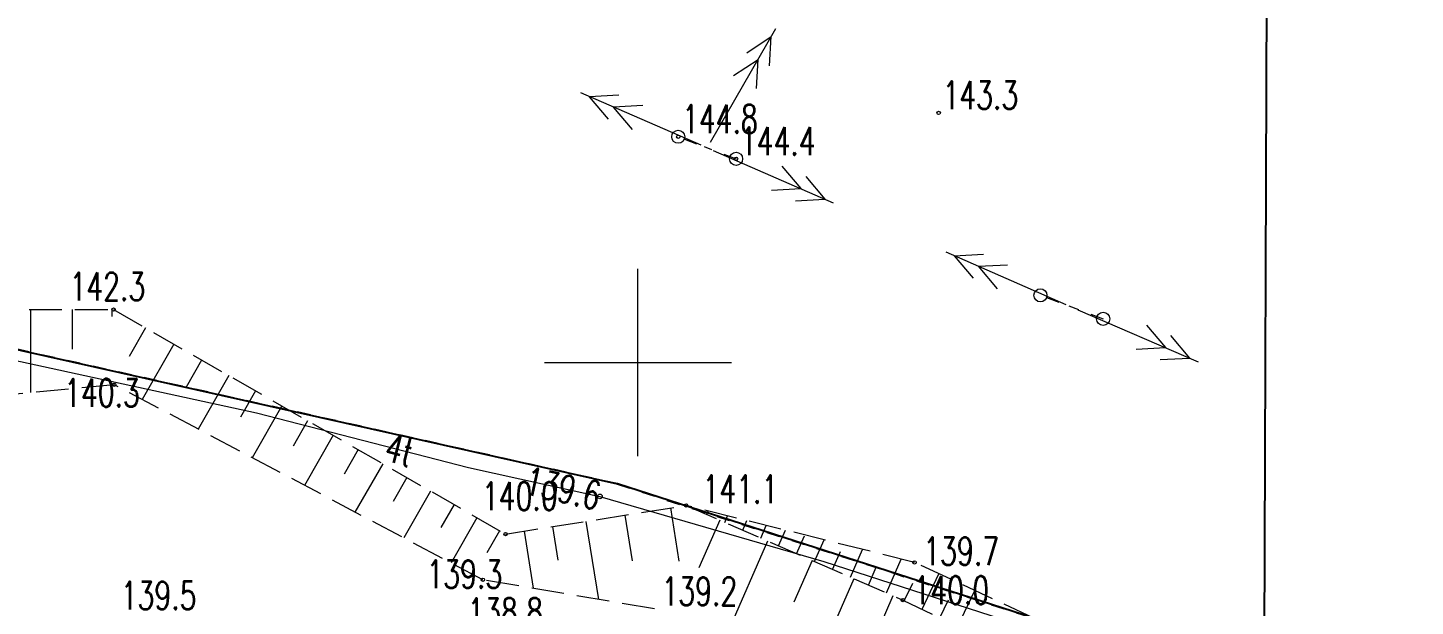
# Model space of a CAD drawing. Header units: metres. Extents: x 7583802 to 7586368, y 5958992 to 5960558.
# Drawn here: x 7585567.4 to 7585641.5, y 5960087 to 5960117.9 of the extents above; entities that cross this region are included whole.
import ezdxf
from ezdxf.enums import TextEntityAlignment as Align

# ---------------------------------------------------------------- set-up
doc = ezdxf.new("R2010")
doc.units = ezdxf.units.M
for name, pattern in [('1', [0]), ('2', [3, 2, -1]), ('3_1', [0]), ('3_BUBZ02', [2.45, 1.75, -0.7]), ('3_BUBZ02G', [2.45, 1.75, -0.7]), ('4_SUPE_01', [0]), ('4_SUPT_01', [0]), ('4_SUSM03_02', [0]), ('GUZ', [1.4, 0.7, -0.7])]:
    doc.linetypes.add(name, pattern=pattern)
doc.layers.get('0').update_dxf_attribs({"color": 250, "linetype": 'CONTINUOUS', "lineweight": 100})
for name, color, linetype, lineweight in [('1000_L_1', 7, '1', 18), ('BUBZ_L_1', 7, '3_BUBZ02', 18), ('DZIALKI-G_L_0', 7, '1', 25), ('KONTURY_L_0', 114, '2', 25), ('RTPW_T_0', 7, 'CONTINUOUS', 15), ('SUPE_L_2', 1, '4_SUPE_01', 18), ('SUPT_E_T_0', 30, 'CONTINUOUS', 15), ('SUPT_L_0', 30, '4_SUPT_01', 18), ('SUSM_L_4', 7, 'CONTINUOUS', 18), ('SUTT_T_0', 30, 'CONTINUOUS', 18)]:
    doc.layers.add(name, color=color, linetype=linetype, lineweight=lineweight)
doc.styles.get("Standard").update_dxf_attribs({"font": 'Simplex.SHX', "width": 0.75})

# ---------------------------------------------------------------- blocks, each defined once
blk = doc.blocks.new('3_RTPW01')
at = {"linetype": 'CONTINUOUS'}
blk.add_circle((0, 0), 0.09, dxfattribs=at)
blk = doc.blocks.new('4_SUPS01_07')
at = {"linetype": 'CONTINUOUS'}
blk.add_circle((0, 0), 0.125, dxfattribs=at)

msp = doc.modelspace()

# ---------------------------------------------------------------- linework, layer by layer
at = {"layer": '1000_L_1', "linetype": '1'}
for p, q in [((7585600, 5960095), (7585600, 5960105)), ((7585595, 5960100), (7585605, 5960100))]:
    msp.add_line(p, q, dxfattribs=at)
at = {"layer": 'BUBZ_L_1', "linetype": '3_BUBZ02G'}
for p, q in [((7585547.88, 5960102.88), (7585571.99, 5960102.83)), ((7585571.99, 5960102.83), (7585592.93, 5960090.84)), ((7585592.93, 5960090.84), (7585602.57, 5960092.37)), ((7585602.57, 5960092.37), (7585614.14, 5960087.32)), ((7585602.57, 5960092.37), (7585614.14, 5960087.32)), ((7585614.14, 5960087.32), (7585633.91, 5960077.89)), ((7585614.14, 5960087.32), (7585633.91, 5960077.89))]:
    msp.add_line(p, q, dxfattribs=at)
at = {"layer": 'BUBZ_L_1', "linetype": '3_1'}
for p, q in [((7585567.557, 5960102.839), (7585567.547, 5960098.395)), ((7585569.779, 5960102.835), (7585569.774, 5960100.72)), ((7585571.893, 5960102.83), (7585571.892, 5960102.464)), ((7585573.694, 5960101.854), (7585572.823, 5960100.334)), ((7585575.215, 5960100.984), (7585573.523, 5960098.03)), ((7585576.692, 5960100.138), (7585575.86, 5960098.686)), ((7585578.144, 5960099.306), (7585576.508, 5960096.45)), ((7585579.572, 5960098.489), (7585578.768, 5960097.084)), ((7585580.976, 5960097.684), (7585579.395, 5960094.922)), ((7585582.357, 5960096.894), (7585581.58, 5960095.536)), ((7585583.716, 5960096.116), (7585582.186, 5960093.445)), ((7585585.051, 5960095.351), (7585584.299, 5960094.038)), ((7585586.364, 5960094.6), (7585584.885, 5960092.017)), ((7585587.655, 5960093.86), (7585586.928, 5960092.59)), ((7585588.925, 5960093.133), (7585587.495, 5960090.636)), ((7585590.174, 5960092.418), (7585589.471, 5960091.19)), ((7585591.402, 5960091.715), (7585590.019, 5960089.3)), ((7585599.305, 5960091.852), (7585599.692, 5960089.419)), ((7585601.739, 5960092.238), (7585602.19, 5960089.395)), ((7585602.714, 5960092.307), (7585602.725, 5960092.331)), ((7585603.674, 5960091.888), (7585603.755, 5960092.075)), ((7585604.634, 5960091.469), (7585604.786, 5960091.818)), ((7585592.609, 5960091.024), (7585591.929, 5960089.836)), ((7585593.916, 5960090.997), (7585594.4, 5960087.946)), ((7585595.441, 5960091.239), (7585595.724, 5960089.457)), ((7585597.223, 5960091.521), (7585597.884, 5960087.357)), ((7585604.368, 5960091.585), (7585603.255, 5960089.034)), ((7585605.593, 5960091.05), (7585605.816, 5960091.561)), ((7585606.553, 5960090.632), (7585606.847, 5960091.304)), ((7585607.513, 5960090.213), (7585607.877, 5960091.048)), ((7585606.919, 5960090.472), (7585604.837, 5960085.701)), ((7585608.472, 5960089.794), (7585608.891, 5960090.753)), ((7585609.432, 5960089.375), (7585609.938, 5960090.534)), ((7585610.392, 5960088.956), (7585610.81, 5960089.916)), ((7585611.351, 5960088.537), (7585611.999, 5960090.021)), ((7585613.271, 5960087.699), (7585614.06, 5960089.507)), ((7585609.304, 5960089.431), (7585608.331, 5960087.2)), ((7585612.311, 5960088.118), (7585612.73, 5960089.078)), ((7585615.173, 5960086.827), (7585616.076, 5960088.721)), ((7585611.535, 5960088.457), (7585609.714, 5960084.285)), ((7585614.226, 5960087.279), (7585614.676, 5960088.221)), ((7585613.621, 5960087.546), (7585612.77, 5960085.595)), ((7585616.124, 5960086.374), (7585616.577, 5960087.324)), ((7585617.079, 5960085.918), (7585617.99, 5960087.828))]:
    msp.add_line(p, q, dxfattribs=at)
at = {"layer": 'BUBZ_L_1', "linetype": '3_BUBZ02'}
for p, q in [((7585572.03, 5960098.82), (7585549.45, 5960096.68)), ((7585591.72, 5960088.4), (7585572.03, 5960098.82)), ((7585614.77, 5960089.33), (7585602.57, 5960092.37)), ((7585634.47, 5960080.14), (7585614.77, 5960089.33)), ((7585600.88, 5960086.85), (7585591.72, 5960088.4))]:
    msp.add_line(p, q, dxfattribs=at)
at = {"layer": 'DZIALKI-G_L_0', "linetype": '1'}
for p, q in [((7585633.83, 5960198.08), (7585633.44, 5960082.4)), ((7585548.06, 5960104.91), (7585598.9, 5960093.52)), ((7585633.44, 5960082.4), (7585598.9, 5960093.52))]:
    msp.add_line(p, q, dxfattribs=at)
at = {"layer": 'KONTURY_L_0', "linetype": 'GUZ'}
for q in [(7585543.48, 5960105.93), (7585704.85, 5960059.4)]:
    msp.add_line((7585598.9, 5960093.52), q, dxfattribs=at)
at = {"layer": 'SUPE_L_2', "linetype": '4_SUPE_01'}
for p, q in [((7585603.87, 5960111.773), (7585607.364, 5960117.839)), ((7585605.809, 5960116.542), (7585607.114, 5960117.406)), ((7585607.022, 5960115.843), (7585607.114, 5960117.406)), ((7585605.11, 5960115.329), (7585606.415, 5960116.193)), ((7585606.323, 5960114.63), (7585606.415, 5960116.193)), ((7585603.374, 5960111.609), (7585596.953, 5960114.397)), ((7585598.975, 5960114.283), (7585597.412, 5960114.198)), ((7585598.417, 5960112.999), (7585597.412, 5960114.198)), ((7585600.259, 5960113.725), (7585598.696, 5960113.641)), ((7585599.701, 5960112.441), (7585598.696, 5960113.641)), ((7585604.016, 5960111.33), (7585610.431, 5960108.529)), ((7585607.687, 5960110.491), (7585608.69, 5960109.289)), ((7585608.97, 5960109.93), (7585609.973, 5960108.729)), ((7585607.126, 5960109.208), (7585608.69, 5960109.289)), ((7585608.409, 5960108.647), (7585609.973, 5960108.729)), ((7585616.435, 5960105.907), (7585622.85, 5960103.105)), ((7585616.893, 5960105.707), (7585618.456, 5960105.788)), ((7585616.893, 5960105.707), (7585617.896, 5960104.505)), ((7585618.176, 5960105.146), (7585619.739, 5960105.228)), ((7585618.176, 5960105.146), (7585619.179, 5960103.945)), ((7585623.492, 5960102.826), (7585629.916, 5960100.045)), ((7585627.165, 5960101.999), (7585628.172, 5960100.8)), ((7585628.45, 5960101.442), (7585629.457, 5960100.244)), ((7585626.609, 5960100.714), (7585628.172, 5960100.8)), ((7585627.894, 5960100.158), (7585629.457, 5960100.244))]:
    msp.add_line(p, q, dxfattribs=at)
at = {"layer": 'SUPT_L_0', "linetype": '4_SUPT_01'}
for p, q in [((7585560.62, 5960101.45), (7585579.62, 5960097.31)), ((7585579.62, 5960097.31), (7585590.94, 5960094.39)), ((7585590.94, 5960094.39), (7585597.97, 5960092.85)), ((7585597.97, 5960092.85), (7585609.92, 5960089.38)), ((7585609.92, 5960089.38), (7585624.37, 5960084.72))]:
    msp.add_line(p, q, dxfattribs=at)
at = {"layer": 'SUSM_L_4', "linetype": '4_SUSM03_02'}
for p, q in [((7585602.477, 5960111.935), (7585603.131, 5960111.685)), ((7585603.532, 5960111.532), (7585603.932, 5960111.379)), ((7585604.586, 5960111.13), (7585605.24, 5960110.88)), ((7585621.824, 5960103.47), (7585622.479, 5960103.225)), ((7585623.007, 5960103.027), (7585623.535, 5960102.829)), ((7585624.19, 5960102.583), (7585624.845, 5960102.337))]:
    msp.add_line(p, q, dxfattribs=at)
for centre in [(7585602.15, 5960112.06), (7585605.24, 5960110.88), (7585621.496, 5960103.593), (7585624.845, 5960102.337)]:
    msp.add_circle(centre, 0.35, dxfattribs=at)

# ---------------------------------------------------------------- block references
at = {"layer": 'RTPW_T_0'}
for p in [(7585616.06, 5960113.33), (7585602.15, 5960112.06), (7585605.24, 5960110.88), (7585571.99, 5960102.83), (7585572.03, 5960098.82), (7585602.57, 5960092.37), (7585592.93, 5960090.84), (7585614.77, 5960089.33), (7585591.72, 5960088.4), (7585614.14, 5960087.32)]:
    msp.add_blockref('3_RTPW01', p, dxfattribs=at)
at = {"layer": 'SUTT_T_0'}
msp.add_blockref('4_SUPS01_07', (7585597.97, 5960092.85), dxfattribs=at)

# ---------------------------------------------------------------- texts
at = {"layer": 'RTPW_T_0', "width": 0.7}
for s, p in [('143.3', (7585616.26, 5960113.53)), ('144.8', (7585602.35, 5960112.26)), ('144.4', (7585605.44, 5960111.08)), ('142.3', (7585569.636, 5960103.318)), ('140.3', (7585569.345, 5960097.641)), ('141.1', (7585603.439, 5960092.495)), ('140.0', (7585591.661, 5960092.119)), ('139.7', (7585615.237, 5960089.18)), ('139.3', (7585588.701, 5960087.946)), ('139.5', (7585572.37, 5960086.807)), ('139.2', (7585601.255, 5960087.036)), ('140.0', (7585614.707, 5960087.095)), ('138.8', (7585590.884, 5960085.914))]:
    msp.add_text(s, height=1.5, dxfattribs=at).set_placement(p)
at = {"layer": 'SUPT_E_T_0', "width": 0.7}
msp.add_text('4t', height=1.5, rotation=345.53583, dxfattribs=at).set_placement((7585587.256, 5960095.34), align=Align.MIDDLE)
at = {"layer": 'SUTT_T_0', "width": 0.7}
msp.add_text('139.6', height=1.5, rotation=347.6439, dxfattribs=at).set_placement((7585597.97, 5960092.85), align=Align.MIDDLE_RIGHT)

doc.saveas('drawing.dxf')
